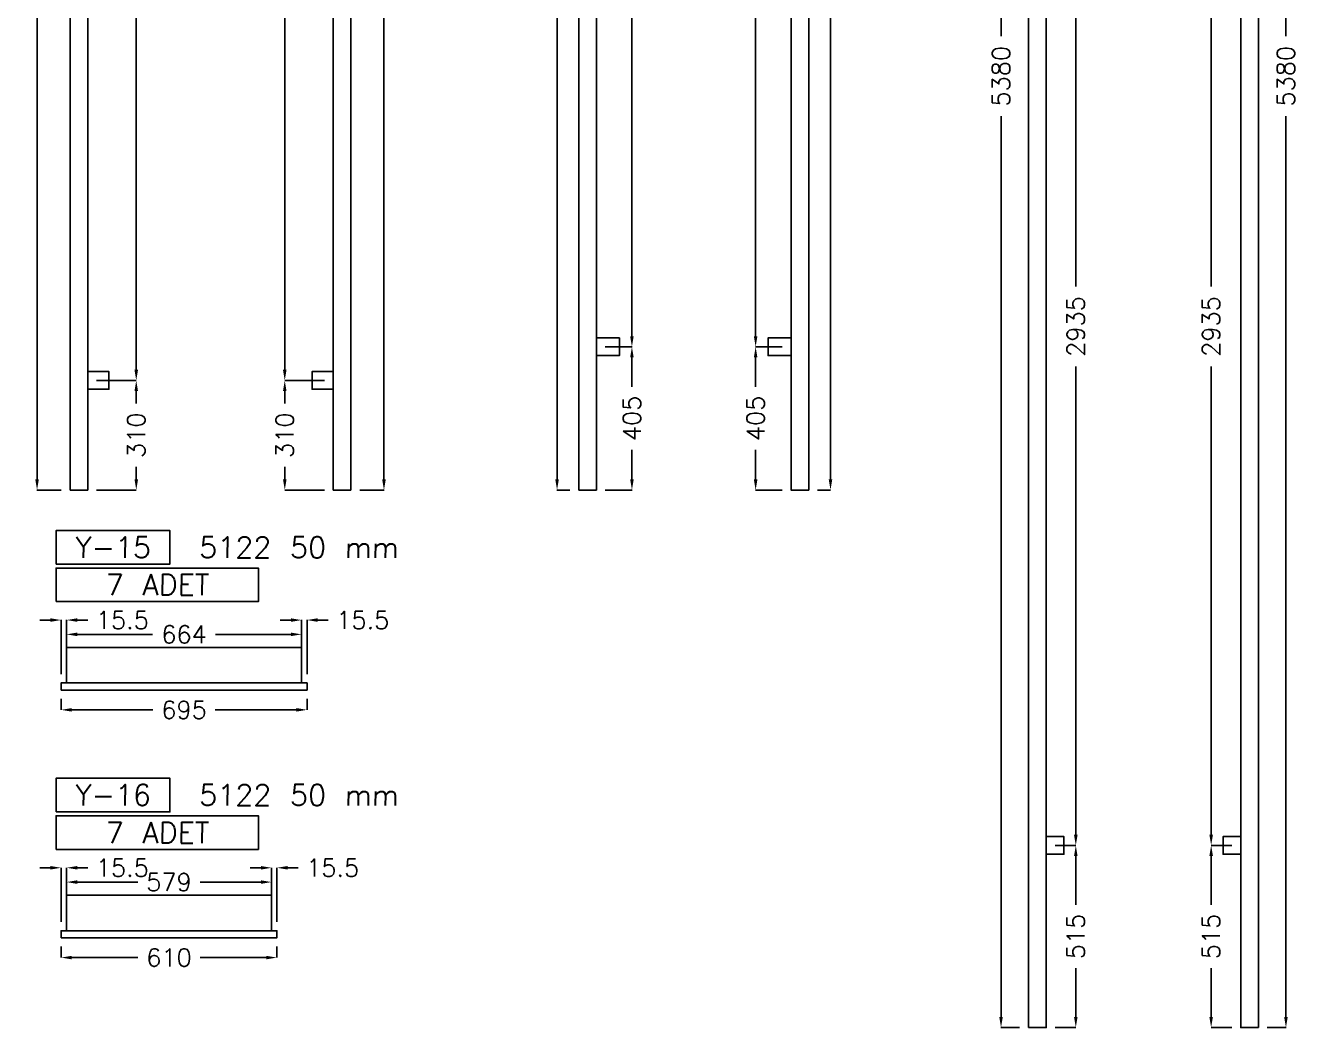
# Model space of a CAD drawing. Header units: millimetres. Extents: x -33420 to 34864, y -1491 to 37154.
# Drawn here: x -32882 to -29287, y -1042 to 1791 of the extents above; entities that cross this region are included whole.
import ezdxf

# ---------------------------------------------------------------- set-up
doc = ezdxf.new("R2010")
doc.units = ezdxf.units.MM
doc.layers.add('- ÖLÇÜ', color=7, linetype='Continuous', lineweight=9)
for name, color, linetype in [('--- KODLAMA', 7, 'Continuous'), ('--- PROF. DÜŞEY', 7, 'Continuous'), ('--- PROF. YATAY', 7, 'Continuous')]:
    doc.layers.add(name, color=color, linetype=linetype)
doc.styles.add('RomanS', font='romans.shx')
doc.styles.add('STL', font='txt.shx', dxfattribs={"oblique": 1})
doc.dimstyles.new('KOMP-ÖLÇÜ', dxfattribs={"dimtxt": 50, "dimasz": 30, "dimexe": 0.18, "dimexo": 25, "dimgap": 25, "dimtad": 0, "dimdec": 0, "dimzin": 0, "dimdsep": 46, "dimtxsty": 'RomanS', "dimcen": 0.09, "dimclrt": 256, "dimadec": 0, "dimazin": 0, "dimtfac": 1, "dimtdec": 0, "dimtofl": 0, "dimtmove": 0, "dimatfit": 3, "dimfxl": 1, "dimtolj": 1, "dimtzin": 0, "dimarcsym": 0})

# ---------------------------------------------------------------- blocks, each defined once
blk = doc.blocks.new('*D428')
at = {"layer": '- ÖLÇÜ', "color": 0, "linetype": 'Continuous', "lineweight": -2, "transparency": 16777216}
for p, q in [((-31937.2, 4357.6), (-31868.7, 4357.6)), ((-31868.9, 4327.6), (-31868.9, 2530.7)), ((-31868.9, 507.6), (-31868.9, 2304.5)), ((-31937.2, 477.6), (-31868.7, 477.6))]:
    blk.add_line(p, q, dxfattribs=at)
at = {"layer": '- ÖLÇÜ', "color": 0, "linetype": 'Continuous', "transparency": 16777216}
for points in [[(-31873.9, 4327.6), (-31863.9, 4327.6), (-31868.9, 4357.6)], [(-31873.9, 507.6), (-31863.9, 507.6), (-31868.9, 477.6)]]:
    blk.add_solid(points, dxfattribs=at)
at = {"layer": 'Defpoints', "color": 0, "linetype": 'Continuous', "transparency": 16777216}
for p in [(-31962.2, 4357.6), (-31868.9, 4357.6), (-31962.2, 477.6)]:
    blk.add_point(p, dxfattribs=at)
at = {"layer": '- ÖLÇÜ', "linetype": 'Continuous', "transparency": 16777216, "insert": (-31868.9, 2417.6), "char_height": 50, "attachment_point": 5, "rotation": 90, "style": 'RomanS'}
blk.add_mtext('\\A1;3880', dxfattribs=at)
blk = doc.blocks.new('*D429')
at = {"layer": '- ÖLÇÜ', "color": 0, "linetype": 'Continuous', "lineweight": -2, "transparency": 16777216}
for p, q in [((-32037.2, 3722.6), (-32149.4, 3722.6)), ((-32149.3, 3692.6), (-32149.3, 2368.2)), ((-32149.3, 817.6), (-32149.3, 2142)), ((-32037.2, 787.6), (-32149.4, 787.6))]:
    blk.add_line(p, q, dxfattribs=at)
at = {"layer": '- ÖLÇÜ', "color": 0, "linetype": 'Continuous', "transparency": 16777216}
for points in [[(-32154.3, 3692.6), (-32144.3, 3692.6), (-32149.3, 3722.6)], [(-32154.3, 817.6), (-32144.3, 817.6), (-32149.3, 787.6)]]:
    blk.add_solid(points, dxfattribs=at)
at = {"layer": 'Defpoints', "color": 0, "linetype": 'Continuous', "transparency": 16777216}
for p in [(-32149.3, 3722.6), (-32012.2, 3722.6), (-32012.2, 787.6)]:
    blk.add_point(p, dxfattribs=at)
at = {"layer": '- ÖLÇÜ', "linetype": 'Continuous', "transparency": 16777216, "insert": (-32149.3, 2255.1), "char_height": 50, "attachment_point": 5, "rotation": 90, "style": 'RomanS'}
blk.add_mtext('\\A1;2935', dxfattribs=at)
blk = doc.blocks.new('*D431')
at = {"layer": '- ÖLÇÜ', "color": 0, "linetype": 'Continuous', "lineweight": -2, "transparency": 16777216}
for p, q in [((-32037.2, 787.6), (-32149.4, 787.6)), ((-32149.3, 757.6), (-32149.3, 721.9)), ((-32149.3, 507.6), (-32149.3, 543.3)), ((-32037.2, 477.6), (-32149.4, 477.6))]:
    blk.add_line(p, q, dxfattribs=at)
at = {"layer": '- ÖLÇÜ', "color": 0, "linetype": 'Continuous', "transparency": 16777216}
for points in [[(-32154.3, 757.6), (-32144.3, 757.6), (-32149.3, 787.6)], [(-32154.3, 507.6), (-32144.3, 507.6), (-32149.3, 477.6)]]:
    blk.add_solid(points, dxfattribs=at)
at = {"layer": 'Defpoints', "color": 0, "linetype": 'Continuous', "transparency": 16777216}
for p in [(-32012.2, 787.6), (-32149.3, 477.6), (-32012.2, 477.6)]:
    blk.add_point(p, dxfattribs=at)
at = {"layer": '- ÖLÇÜ', "linetype": 'Continuous', "transparency": 16777216, "insert": (-32149.3, 632.6), "char_height": 50, "attachment_point": 5, "rotation": 90, "style": 'RomanS'}
blk.add_mtext('\\A1;310', dxfattribs=at)
blk = doc.blocks.new('*D432')
at = {"layer": '- ÖLÇÜ', "color": 0, "linetype": 'Continuous', "lineweight": -2, "transparency": 16777216}
for p, q in [((-32781.1, 4357.6), (-32849.6, 4357.6)), ((-32849.4, 4327.6), (-32849.4, 2530.7)), ((-32849.4, 507.6), (-32849.4, 2304.5)), ((-32781.1, 477.6), (-32849.6, 477.6))]:
    blk.add_line(p, q, dxfattribs=at)
at = {"layer": '- ÖLÇÜ', "color": 0, "linetype": 'Continuous', "transparency": 16777216}
for points in [[(-32854.4, 4327.6), (-32844.4, 4327.6), (-32849.4, 4357.6)], [(-32854.4, 507.6), (-32844.4, 507.6), (-32849.4, 477.6)]]:
    blk.add_solid(points, dxfattribs=at)
at = {"layer": 'Defpoints', "color": 0, "linetype": 'Continuous', "transparency": 16777216}
for p in [(-32849.4, 4357.6), (-32756.1, 4357.6), (-32756.1, 477.6)]:
    blk.add_point(p, dxfattribs=at)
at = {"layer": '- ÖLÇÜ', "linetype": 'Continuous', "transparency": 16777216, "insert": (-32849.4, 2417.6), "char_height": 50, "attachment_point": 5, "rotation": 90, "style": 'RomanS'}
blk.add_mtext('\\A1;3880', dxfattribs=at)
blk = doc.blocks.new('*D433')
at = {"layer": '- ÖLÇÜ', "color": 0, "linetype": 'Continuous', "lineweight": -2, "transparency": 16777216}
for p, q in [((-32681.1, 3722.6), (-32568.8, 3722.6)), ((-32569, 3692.6), (-32569, 2368.2)), ((-32569, 817.6), (-32569, 2142)), ((-32681.1, 787.6), (-32568.8, 787.6))]:
    blk.add_line(p, q, dxfattribs=at)
at = {"layer": '- ÖLÇÜ', "color": 0, "linetype": 'Continuous', "transparency": 16777216}
for points in [[(-32574, 3692.6), (-32564, 3692.6), (-32569, 3722.6)], [(-32574, 817.6), (-32564, 817.6), (-32569, 787.6)]]:
    blk.add_solid(points, dxfattribs=at)
at = {"layer": 'Defpoints', "color": 0, "linetype": 'Continuous', "transparency": 16777216}
for p in [(-32706.1, 3722.6), (-32569, 3722.6), (-32706.1, 787.6)]:
    blk.add_point(p, dxfattribs=at)
at = {"layer": '- ÖLÇÜ', "linetype": 'Continuous', "transparency": 16777216, "insert": (-32569, 2255.1), "char_height": 50, "attachment_point": 5, "rotation": 90, "style": 'RomanS'}
blk.add_mtext('\\A1;2935', dxfattribs=at)
blk = doc.blocks.new('*D435')
at = {"layer": '- ÖLÇÜ', "color": 0, "linetype": 'Continuous', "lineweight": -2, "transparency": 16777216}
for p, q in [((-32681.1, 787.6), (-32568.8, 787.6)), ((-32569, 757.6), (-32569, 721.9)), ((-32569, 507.6), (-32569, 543.3)), ((-32681.1, 477.6), (-32568.8, 477.6))]:
    blk.add_line(p, q, dxfattribs=at)
at = {"layer": '- ÖLÇÜ', "color": 0, "linetype": 'Continuous', "transparency": 16777216}
for points in [[(-32574, 757.6), (-32564, 757.6), (-32569, 787.6)], [(-32574, 507.6), (-32564, 507.6), (-32569, 477.6)]]:
    blk.add_solid(points, dxfattribs=at)
at = {"layer": 'Defpoints', "color": 0, "linetype": 'Continuous', "transparency": 16777216}
for p in [(-32706.1, 787.6), (-32706.1, 477.6), (-32569, 477.6)]:
    blk.add_point(p, dxfattribs=at)
at = {"layer": '- ÖLÇÜ', "linetype": 'Continuous', "transparency": 16777216, "insert": (-32569, 632.6), "char_height": 50, "attachment_point": 5, "rotation": 90, "style": 'RomanS'}
blk.add_mtext('\\A1;310', dxfattribs=at)
blk = doc.blocks.new('*D436')
at = {"layer": '- ÖLÇÜ', "color": 0, "linetype": 'Continuous', "lineweight": -2, "transparency": 16777216}
for p, q in [((-31343.3, 4357.6), (-31379.9, 4357.6)), ((-31379.7, 4327.6), (-31379.7, 2530.7)), ((-31379.7, 507.6), (-31379.7, 2304.5)), ((-31343.3, 477.6), (-31379.9, 477.6))]:
    blk.add_line(p, q, dxfattribs=at)
at = {"layer": '- ÖLÇÜ', "color": 0, "linetype": 'Continuous', "transparency": 16777216}
for points in [[(-31384.7, 4327.6), (-31374.7, 4327.6), (-31379.7, 4357.6)], [(-31384.7, 507.6), (-31374.7, 507.6), (-31379.7, 477.6)]]:
    blk.add_solid(points, dxfattribs=at)
at = {"layer": 'Defpoints', "color": 0, "linetype": 'Continuous', "transparency": 16777216}
for p in [(-31379.7, 4357.6), (-31318.3, 4357.6), (-31318.3, 477.6)]:
    blk.add_point(p, dxfattribs=at)
at = {"layer": '- ÖLÇÜ', "linetype": 'Continuous', "transparency": 16777216, "insert": (-31379.7, 2417.6), "char_height": 50, "attachment_point": 5, "rotation": 90, "style": 'RomanS'}
blk.add_mtext('\\A1;3880', dxfattribs=at)
blk = doc.blocks.new('*D437')
at = {"layer": '- ÖLÇÜ', "color": 0, "linetype": 'Continuous', "lineweight": -2, "transparency": 16777216}
for p, q in [((-31243.3, 882.6), (-31167.9, 882.6)), ((-31168.1, 852.6), (-31168.1, 769.4)), ((-31168.1, 507.6), (-31168.1, 590.8)), ((-31243.3, 477.6), (-31167.9, 477.6))]:
    blk.add_line(p, q, dxfattribs=at)
at = {"layer": '- ÖLÇÜ', "color": 0, "linetype": 'Continuous', "transparency": 16777216}
for points in [[(-31173.1, 852.6), (-31163.1, 852.6), (-31168.1, 882.6)], [(-31173.1, 507.6), (-31163.1, 507.6), (-31168.1, 477.6)]]:
    blk.add_solid(points, dxfattribs=at)
at = {"layer": 'Defpoints', "color": 0, "linetype": 'Continuous', "transparency": 16777216}
for p in [(-31268.3, 882.6), (-31168.1, 882.6), (-31268.3, 477.6)]:
    blk.add_point(p, dxfattribs=at)
at = {"layer": '- ÖLÇÜ', "linetype": 'Continuous', "transparency": 16777216, "insert": (-31168.1, 680.1), "char_height": 50, "attachment_point": 5, "rotation": 90, "style": 'RomanS'}
blk.add_mtext('\\A1;405', dxfattribs=at)
blk = doc.blocks.new('*D438')
at = {"layer": '- ÖLÇÜ', "color": 0, "linetype": 'Continuous', "lineweight": -2, "transparency": 16777216}
for p, q in [((-31243.3, 3817.6), (-31167.9, 3817.6)), ((-31168.1, 3787.6), (-31168.1, 2463.2)), ((-31168.1, 912.6), (-31168.1, 2237)), ((-31243.3, 882.6), (-31167.9, 882.6))]:
    blk.add_line(p, q, dxfattribs=at)
at = {"layer": '- ÖLÇÜ', "color": 0, "linetype": 'Continuous', "transparency": 16777216}
for points in [[(-31173.1, 3787.6), (-31163.1, 3787.6), (-31168.1, 3817.6)], [(-31173.1, 912.6), (-31163.1, 912.6), (-31168.1, 882.6)]]:
    blk.add_solid(points, dxfattribs=at)
at = {"layer": 'Defpoints', "color": 0, "linetype": 'Continuous', "transparency": 16777216}
for p in [(-31268.3, 3817.6), (-31168.1, 3817.6), (-31268.3, 882.6)]:
    blk.add_point(p, dxfattribs=at)
at = {"layer": '- ÖLÇÜ', "linetype": 'Continuous', "transparency": 16777216, "insert": (-31168.1, 2350.1), "char_height": 50, "attachment_point": 5, "rotation": 90, "style": 'RomanS'}
blk.add_mtext('\\A1;2935', dxfattribs=at)
blk = doc.blocks.new('*D380')
at = {"layer": '- ÖLÇÜ', "color": 0, "linetype": 'Continuous', "lineweight": -2, "transparency": 16777216}
for p, q in [((-30643.3, 4357.6), (-30606.7, 4357.6)), ((-30606.9, 4327.6), (-30606.9, 2530.7)), ((-30606.9, 507.6), (-30606.9, 2304.5)), ((-30643.3, 477.6), (-30606.7, 477.6))]:
    blk.add_line(p, q, dxfattribs=at)
at = {"layer": '- ÖLÇÜ', "color": 0, "linetype": 'Continuous', "transparency": 16777216}
for points in [[(-30611.9, 4327.6), (-30601.9, 4327.6), (-30606.9, 4357.6)], [(-30611.9, 507.6), (-30601.9, 507.6), (-30606.9, 477.6)]]:
    blk.add_solid(points, dxfattribs=at)
at = {"layer": 'Defpoints', "color": 0, "linetype": 'Continuous', "transparency": 16777216}
for p in [(-30668.3, 4357.6), (-30606.9, 4357.6), (-30668.3, 477.6)]:
    blk.add_point(p, dxfattribs=at)
at = {"layer": '- ÖLÇÜ', "linetype": 'Continuous', "transparency": 16777216, "insert": (-30606.9, 2417.6), "char_height": 50, "attachment_point": 5, "rotation": 90, "style": 'RomanS'}
blk.add_mtext('\\A1;3880', dxfattribs=at)
blk = doc.blocks.new('*D381')
at = {"layer": '- ÖLÇÜ', "color": 0, "linetype": 'Continuous', "lineweight": -2, "transparency": 16777216}
for p, q in [((-30743.3, 882.6), (-30818.7, 882.6)), ((-30818.5, 852.6), (-30818.5, 769.4)), ((-30818.5, 507.6), (-30818.5, 590.8)), ((-30743.3, 477.6), (-30818.7, 477.6))]:
    blk.add_line(p, q, dxfattribs=at)
at = {"layer": '- ÖLÇÜ', "color": 0, "linetype": 'Continuous', "transparency": 16777216}
for points in [[(-30823.5, 852.6), (-30813.5, 852.6), (-30818.5, 882.6)], [(-30823.5, 507.6), (-30813.5, 507.6), (-30818.5, 477.6)]]:
    blk.add_solid(points, dxfattribs=at)
at = {"layer": 'Defpoints', "color": 0, "linetype": 'Continuous', "transparency": 16777216}
for p in [(-30818.5, 882.6), (-30718.3, 882.6), (-30718.3, 477.6)]:
    blk.add_point(p, dxfattribs=at)
at = {"layer": '- ÖLÇÜ', "linetype": 'Continuous', "transparency": 16777216, "insert": (-30818.5, 680.1), "char_height": 50, "attachment_point": 5, "rotation": 90, "style": 'RomanS'}
blk.add_mtext('\\A1;405', dxfattribs=at)
blk = doc.blocks.new('*D382')
at = {"layer": '- ÖLÇÜ', "color": 0, "linetype": 'Continuous', "lineweight": -2, "transparency": 16777216}
for p, q in [((-30743.3, 3817.6), (-30818.7, 3817.6)), ((-30818.5, 3787.6), (-30818.5, 2463.2)), ((-30818.5, 912.6), (-30818.5, 2237)), ((-30743.3, 882.6), (-30818.7, 882.6))]:
    blk.add_line(p, q, dxfattribs=at)
at = {"layer": '- ÖLÇÜ', "color": 0, "linetype": 'Continuous', "transparency": 16777216}
for points in [[(-30823.5, 3787.6), (-30813.5, 3787.6), (-30818.5, 3817.6)], [(-30823.5, 912.6), (-30813.5, 912.6), (-30818.5, 882.6)]]:
    blk.add_solid(points, dxfattribs=at)
at = {"layer": 'Defpoints', "color": 0, "linetype": 'Continuous', "transparency": 16777216}
for p in [(-30818.5, 3817.6), (-30718.3, 3817.6), (-30718.3, 882.6)]:
    blk.add_point(p, dxfattribs=at)
at = {"layer": '- ÖLÇÜ', "linetype": 'Continuous', "transparency": 16777216, "insert": (-30818.5, 2350.1), "char_height": 50, "attachment_point": 5, "rotation": 90, "style": 'RomanS'}
blk.add_mtext('\\A1;2935', dxfattribs=at)
blk = doc.blocks.new('*D386')
at = {"layer": '- ÖLÇÜ', "color": 0, "linetype": 'Continuous', "lineweight": -2, "transparency": 16777216}
for p, q in [((-29972.4, -527.3), (-29913.5, -527.3)), ((-29913.6, -557.3), (-29913.6, -695.6)), ((-29913.6, -1012.4), (-29913.6, -874.2)), ((-29972.4, -1042.4), (-29913.5, -1042.4))]:
    blk.add_line(p, q, dxfattribs=at)
at = {"layer": '- ÖLÇÜ', "color": 0, "linetype": 'Continuous', "transparency": 16777216}
for points in [[(-29918.6, -557.3), (-29908.6, -557.3), (-29913.6, -527.3)], [(-29918.6, -1012.4), (-29908.6, -1012.4), (-29913.6, -1042.4)]]:
    blk.add_solid(points, dxfattribs=at)
at = {"layer": 'Defpoints', "color": 0, "linetype": 'Continuous', "transparency": 16777216}
for p in [(-29997.4, -527.3), (-29997.4, -1042.4), (-29913.6, -1042.4)]:
    blk.add_point(p, dxfattribs=at)
at = {"layer": '- ÖLÇÜ', "linetype": 'Continuous', "transparency": 16777216, "insert": (-29913.6, -784.9), "char_height": 50, "attachment_point": 5, "rotation": 90, "style": 'RomanS'}
blk.add_mtext('\\A1;515', dxfattribs=at)
blk = doc.blocks.new('*D387')
at = {"layer": '- ÖLÇÜ', "color": 0, "linetype": 'Continuous', "lineweight": -2, "transparency": 16777216}
for p, q in [((-29972.4, 2407.6), (-29913.5, 2407.6)), ((-29913.6, 2377.6), (-29913.6, 1053.2)), ((-29913.6, -497.3), (-29913.6, 827.1)), ((-29972.4, -527.3), (-29913.5, -527.3))]:
    blk.add_line(p, q, dxfattribs=at)
at = {"layer": '- ÖLÇÜ', "color": 0, "linetype": 'Continuous', "transparency": 16777216}
for points in [[(-29918.6, 2377.6), (-29908.6, 2377.6), (-29913.6, 2407.6)], [(-29918.6, -497.3), (-29908.6, -497.3), (-29913.6, -527.3)]]:
    blk.add_solid(points, dxfattribs=at)
at = {"layer": 'Defpoints', "color": 0, "linetype": 'Continuous', "transparency": 16777216}
for p in [(-29997.4, 2407.6), (-29913.6, 2407.6), (-29997.4, -527.3)]:
    blk.add_point(p, dxfattribs=at)
at = {"layer": '- ÖLÇÜ', "linetype": 'Continuous', "transparency": 16777216, "insert": (-29913.6, 940.1), "char_height": 50, "attachment_point": 5, "rotation": 90, "style": 'RomanS'}
blk.add_mtext('\\A1;2935', dxfattribs=at)
blk = doc.blocks.new('*D388')
at = {"color": 0, "linetype": 'Continuous', "lineweight": -2, "transparency": 16777216}
for p, q in [((-30072.4, 4337.6), (-30125.2, 4337.6)), ((-30125, 4307.6), (-30125, 1760.7)), ((-30125, -1012.4), (-30125, 1534.5)), ((-30072.4, -1042.4), (-30125.2, -1042.4))]:
    blk.add_line(p, q, dxfattribs=at)
at = {"color": 0, "linetype": 'Continuous', "transparency": 16777216}
for points in [[(-30130, 4307.6), (-30120, 4307.6), (-30125, 4337.6)], [(-30130, -1012.4), (-30120, -1012.4), (-30125, -1042.4)]]:
    blk.add_solid(points, dxfattribs=at)
at = {"layer": 'Defpoints', "color": 0, "linetype": 'Continuous', "transparency": 16777216}
for p in [(-30047.4, 4337.6), (-30125, -1042.4), (-30047.4, -1042.4)]:
    blk.add_point(p, dxfattribs=at)
at = {"linetype": 'Continuous', "transparency": 16777216, "insert": (-30125, 1647.6), "char_height": 50, "attachment_point": 5, "rotation": 90, "style": 'RomanS'}
blk.add_mtext('\\A1;5380', dxfattribs=at)
blk = doc.blocks.new('*D391')
at = {"layer": '- ÖLÇÜ', "color": 0, "linetype": 'Continuous', "lineweight": -2, "transparency": 16777216}
for p, q in [((-29472.4, -527.3), (-29531.2, -527.3)), ((-29531.1, -557.3), (-29531.1, -695.6)), ((-29531.1, -1012.4), (-29531.1, -874.2)), ((-29472.4, -1042.4), (-29531.2, -1042.4))]:
    blk.add_line(p, q, dxfattribs=at)
at = {"layer": '- ÖLÇÜ', "color": 0, "linetype": 'Continuous', "transparency": 16777216}
for points in [[(-29536.1, -557.3), (-29526.1, -557.3), (-29531.1, -527.3)], [(-29536.1, -1012.4), (-29526.1, -1012.4), (-29531.1, -1042.4)]]:
    blk.add_solid(points, dxfattribs=at)
at = {"layer": 'Defpoints', "color": 0, "linetype": 'Continuous', "transparency": 16777216}
for p in [(-29447.4, -527.3), (-29531.1, -1042.4), (-29447.4, -1042.4)]:
    blk.add_point(p, dxfattribs=at)
at = {"layer": '- ÖLÇÜ', "linetype": 'Continuous', "transparency": 16777216, "insert": (-29531.1, -784.9), "char_height": 50, "attachment_point": 5, "rotation": 90, "style": 'RomanS'}
blk.add_mtext('\\A1;515', dxfattribs=at)
blk = doc.blocks.new('*D392')
at = {"layer": '- ÖLÇÜ', "color": 0, "linetype": 'Continuous', "lineweight": -2, "transparency": 16777216}
for p, q in [((-29472.4, 2407.6), (-29531.2, 2407.6)), ((-29531.1, 2377.6), (-29531.1, 1053.2)), ((-29531.1, -497.3), (-29531.1, 827.1)), ((-29472.4, -527.3), (-29531.2, -527.3))]:
    blk.add_line(p, q, dxfattribs=at)
at = {"layer": '- ÖLÇÜ', "color": 0, "linetype": 'Continuous', "transparency": 16777216}
for points in [[(-29536.1, 2377.6), (-29526.1, 2377.6), (-29531.1, 2407.6)], [(-29536.1, -497.3), (-29526.1, -497.3), (-29531.1, -527.3)]]:
    blk.add_solid(points, dxfattribs=at)
at = {"layer": 'Defpoints', "color": 0, "linetype": 'Continuous', "transparency": 16777216}
for p in [(-29531.1, 2407.6), (-29447.4, 2407.6), (-29447.4, -527.3)]:
    blk.add_point(p, dxfattribs=at)
at = {"layer": '- ÖLÇÜ', "linetype": 'Continuous', "transparency": 16777216, "insert": (-29531.1, 940.1), "char_height": 50, "attachment_point": 5, "rotation": 90, "style": 'RomanS'}
blk.add_mtext('\\A1;2935', dxfattribs=at)
blk = doc.blocks.new('*D393')
at = {"color": 0, "linetype": 'Continuous', "lineweight": -2, "transparency": 16777216}
for p, q in [((-29372.4, 4337.6), (-29319.5, 4337.6)), ((-29319.7, 4307.6), (-29319.7, 1760.7)), ((-29319.7, -1012.4), (-29319.7, 1534.5)), ((-29372.4, -1042.4), (-29319.5, -1042.4))]:
    blk.add_line(p, q, dxfattribs=at)
at = {"color": 0, "linetype": 'Continuous', "transparency": 16777216}
for points in [[(-29324.7, 4307.6), (-29314.7, 4307.6), (-29319.7, 4337.6)], [(-29324.7, -1012.4), (-29314.7, -1012.4), (-29319.7, -1042.4)]]:
    blk.add_solid(points, dxfattribs=at)
at = {"layer": 'Defpoints', "color": 0, "linetype": 'Continuous', "transparency": 16777216}
for p in [(-29397.4, 4337.6), (-29397.4, -1042.4), (-29319.7, -1042.4)]:
    blk.add_point(p, dxfattribs=at)
at = {"linetype": 'Continuous', "transparency": 16777216, "insert": (-29319.7, 1647.6), "char_height": 50, "attachment_point": 5, "rotation": 90, "style": 'RomanS'}
blk.add_mtext('\\A1;5380', dxfattribs=at)
blk = doc.blocks.new('*D394')
at = {"layer": '- ÖLÇÜ', "color": 0, "linetype": 'Continuous', "lineweight": -2, "transparency": 16777216}
for p, q in [((-32811.4, 109.9), (-32841.4, 109.9)), ((-32781.4, -42.9), (-32781.4, 110.1)), ((-32765.9, -42.9), (-32765.9, 110.1)), ((-32735.9, 109.9), (-32705.9, 109.9))]:
    blk.add_line(p, q, dxfattribs=at)
at = {"layer": '- ÖLÇÜ', "color": 0, "linetype": 'Continuous', "transparency": 16777216}
for points in [[(-32811.4, 114.9), (-32811.4, 104.9), (-32781.4, 109.9)], [(-32735.9, 114.9), (-32735.9, 104.9), (-32765.9, 109.9)]]:
    blk.add_solid(points, dxfattribs=at)
at = {"layer": 'Defpoints', "color": 0, "linetype": 'Continuous', "transparency": 16777216}
for p in [(-32765.9, 109.9), (-32781.4, -67.9), (-32765.9, -67.9)]:
    blk.add_point(p, dxfattribs=at)
at = {"layer": '- ÖLÇÜ', "linetype": 'Continuous', "transparency": 16777216, "insert": (-32608.3, 109.9), "char_height": 50, "attachment_point": 5, "style": 'RomanS'}
blk.add_mtext('\\A1;15.5', dxfattribs=at)
blk = doc.blocks.new('*D395')
at = {"layer": '- ÖLÇÜ', "color": 0, "linetype": 'Continuous', "lineweight": -2, "transparency": 16777216}
for p, q in [((-32131.9, 109.9), (-32161.9, 109.9)), ((-32101.9, -42.9), (-32101.9, 110.1)), ((-32086.4, -42.9), (-32086.4, 110.1)), ((-32056.4, 109.9), (-32026.4, 109.9))]:
    blk.add_line(p, q, dxfattribs=at)
at = {"layer": '- ÖLÇÜ', "color": 0, "linetype": 'Continuous', "transparency": 16777216}
for points in [[(-32131.9, 114.9), (-32131.9, 104.9), (-32101.9, 109.9)], [(-32056.4, 114.9), (-32056.4, 104.9), (-32086.4, 109.9)]]:
    blk.add_solid(points, dxfattribs=at)
at = {"layer": 'Defpoints', "color": 0, "linetype": 'Continuous', "transparency": 16777216}
for p in [(-32086.4, 109.9), (-32101.9, -67.9), (-32086.4, -67.9)]:
    blk.add_point(p, dxfattribs=at)
at = {"layer": '- ÖLÇÜ', "linetype": 'Continuous', "transparency": 16777216, "insert": (-31928.8, 109.9), "char_height": 50, "attachment_point": 5, "style": 'RomanS'}
blk.add_mtext('\\A1;15.5', dxfattribs=at)
blk = doc.blocks.new('*D396')
at = {"layer": '- ÖLÇÜ', "color": 0, "linetype": 'Continuous', "lineweight": -2, "transparency": 16777216}
for p, q in [((-32765.9, 57.1), (-32765.9, 69.7)), ((-32735.9, 69.5), (-32523.2, 69.5)), ((-32131.9, 69.5), (-32344.7, 69.5)), ((-32101.9, 57.1), (-32101.9, 69.7))]:
    blk.add_line(p, q, dxfattribs=at)
at = {"layer": '- ÖLÇÜ', "color": 0, "linetype": 'Continuous', "transparency": 16777216}
for points in [[(-32735.9, 74.5), (-32735.9, 64.5), (-32765.9, 69.5)], [(-32131.9, 74.5), (-32131.9, 64.5), (-32101.9, 69.5)]]:
    blk.add_solid(points, dxfattribs=at)
at = {"layer": 'Defpoints', "color": 0, "linetype": 'Continuous', "transparency": 16777216}
for p in [(-32101.9, 69.5), (-32765.9, 32.1), (-32101.9, 32.1)]:
    blk.add_point(p, dxfattribs=at)
at = {"layer": '- ÖLÇÜ', "linetype": 'Continuous', "transparency": 16777216, "insert": (-32433.9, 69.5), "char_height": 50, "attachment_point": 5, "style": 'RomanS'}
blk.add_mtext('\\A1;664', dxfattribs=at)
blk = doc.blocks.new('*D397')
at = {"layer": '- ÖLÇÜ', "color": 0, "linetype": 'Continuous', "lineweight": -2, "transparency": 16777216}
for p, q in [((-32781.4, -112.9), (-32781.4, -144.2)), ((-32086.4, -112.9), (-32086.4, -144.2)), ((-32751.4, -144), (-32522, -144)), ((-32116.4, -144), (-32345.8, -144))]:
    blk.add_line(p, q, dxfattribs=at)
at = {"layer": '- ÖLÇÜ', "color": 0, "linetype": 'Continuous', "transparency": 16777216}
for points in [[(-32751.4, -139), (-32751.4, -149), (-32781.4, -144)], [(-32116.4, -139), (-32116.4, -149), (-32086.4, -144)]]:
    blk.add_solid(points, dxfattribs=at)
at = {"layer": 'Defpoints', "color": 0, "linetype": 'Continuous', "transparency": 16777216}
for p in [(-32781.4, -87.9), (-32086.4, -87.9), (-32086.4, -144)]:
    blk.add_point(p, dxfattribs=at)
at = {"layer": '- ÖLÇÜ', "linetype": 'Continuous', "transparency": 16777216, "insert": (-32433.9, -144), "char_height": 50, "attachment_point": 5, "style": 'RomanS'}
blk.add_mtext('\\A1;695', dxfattribs=at)
blk = doc.blocks.new('*D398')
at = {"layer": '- ÖLÇÜ', "color": 0, "linetype": 'Continuous', "lineweight": -2, "transparency": 16777216}
for p, q in [((-32811.4, -590.6), (-32841.4, -590.6)), ((-32781.4, -743.4), (-32781.4, -590.4)), ((-32765.9, -743.4), (-32765.9, -590.4)), ((-32735.9, -590.6), (-32705.9, -590.6))]:
    blk.add_line(p, q, dxfattribs=at)
at = {"layer": '- ÖLÇÜ', "color": 0, "linetype": 'Continuous', "transparency": 16777216}
for points in [[(-32811.4, -585.6), (-32811.4, -595.6), (-32781.4, -590.6)], [(-32735.9, -585.6), (-32735.9, -595.6), (-32765.9, -590.6)]]:
    blk.add_solid(points, dxfattribs=at)
at = {"layer": 'Defpoints', "color": 0, "linetype": 'Continuous', "transparency": 16777216}
for p in [(-32765.9, -590.6), (-32781.4, -768.4), (-32765.9, -768.4)]:
    blk.add_point(p, dxfattribs=at)
at = {"layer": '- ÖLÇÜ', "linetype": 'Continuous', "transparency": 16777216, "insert": (-32608.3, -590.6), "char_height": 50, "attachment_point": 5, "style": 'RomanS'}
blk.add_mtext('\\A1;15.5', dxfattribs=at)
blk = doc.blocks.new('*D399')
at = {"layer": '- ÖLÇÜ', "color": 0, "linetype": 'Continuous', "lineweight": -2, "transparency": 16777216}
for p, q in [((-32216.9, -590.6), (-32246.9, -590.6)), ((-32186.9, -743.4), (-32186.9, -590.4)), ((-32171.4, -743.4), (-32171.4, -590.4)), ((-32141.4, -590.6), (-32111.4, -590.6))]:
    blk.add_line(p, q, dxfattribs=at)
at = {"layer": '- ÖLÇÜ', "color": 0, "linetype": 'Continuous', "transparency": 16777216}
for points in [[(-32216.9, -585.6), (-32216.9, -595.6), (-32186.9, -590.6)], [(-32141.4, -585.6), (-32141.4, -595.6), (-32171.4, -590.6)]]:
    blk.add_solid(points, dxfattribs=at)
at = {"layer": 'Defpoints', "color": 0, "linetype": 'Continuous', "transparency": 16777216}
for p in [(-32171.4, -590.6), (-32186.9, -768.4), (-32171.4, -768.4)]:
    blk.add_point(p, dxfattribs=at)
at = {"layer": '- ÖLÇÜ', "linetype": 'Continuous', "transparency": 16777216, "insert": (-32013.8, -590.6), "char_height": 50, "attachment_point": 5, "style": 'RomanS'}
blk.add_mtext('\\A1;15.5', dxfattribs=at)
blk = doc.blocks.new('*D400')
at = {"layer": '- ÖLÇÜ', "color": 0, "linetype": 'Continuous', "lineweight": -2, "transparency": 16777216}
for p, q in [((-32765.9, -643.4), (-32765.9, -630.8)), ((-32735.9, -631), (-32564.5, -631)), ((-32216.9, -631), (-32388.3, -631)), ((-32186.9, -643.4), (-32186.9, -630.8))]:
    blk.add_line(p, q, dxfattribs=at)
at = {"layer": '- ÖLÇÜ', "color": 0, "linetype": 'Continuous', "transparency": 16777216}
for points in [[(-32735.9, -626), (-32735.9, -636), (-32765.9, -631)], [(-32216.9, -626), (-32216.9, -636), (-32186.9, -631)]]:
    blk.add_solid(points, dxfattribs=at)
at = {"layer": 'Defpoints', "color": 0, "linetype": 'Continuous', "transparency": 16777216}
for p in [(-32186.9, -631), (-32765.9, -668.4), (-32186.9, -668.4)]:
    blk.add_point(p, dxfattribs=at)
at = {"layer": '- ÖLÇÜ', "linetype": 'Continuous', "transparency": 16777216, "insert": (-32476.4, -631), "char_height": 50, "attachment_point": 5, "style": 'RomanS'}
blk.add_mtext('\\A1;579', dxfattribs=at)
blk = doc.blocks.new('*D401')
at = {"layer": '- ÖLÇÜ', "color": 0, "linetype": 'Continuous', "lineweight": -2, "transparency": 16777216}
for p, q in [((-32781.4, -813.4), (-32781.4, -844.7)), ((-32171.4, -813.4), (-32171.4, -844.7)), ((-32751.4, -844.5), (-32564.5, -844.5)), ((-32201.4, -844.5), (-32388.3, -844.5))]:
    blk.add_line(p, q, dxfattribs=at)
at = {"layer": '- ÖLÇÜ', "color": 0, "linetype": 'Continuous', "transparency": 16777216}
for points in [[(-32751.4, -839.5), (-32751.4, -849.5), (-32781.4, -844.5)], [(-32201.4, -839.5), (-32201.4, -849.5), (-32171.4, -844.5)]]:
    blk.add_solid(points, dxfattribs=at)
at = {"layer": 'Defpoints', "color": 0, "linetype": 'Continuous', "transparency": 16777216}
for p in [(-32781.4, -788.4), (-32171.4, -788.4), (-32171.4, -844.5)]:
    blk.add_point(p, dxfattribs=at)
at = {"layer": '- ÖLÇÜ', "linetype": 'Continuous', "transparency": 16777216, "insert": (-32476.4, -844.5), "char_height": 50, "attachment_point": 5, "style": 'RomanS'}
blk.add_mtext('\\A1;610', dxfattribs=at)

msp = doc.modelspace()

# ---------------------------------------------------------------- linework, layer by layer
at = {"layer": '--- PROF. DÜŞEY', "linetype": 'Continuous'}
for points in [[(-32756.07, 477.57), (-32706.07, 477.57), (-32706.07, 4357.57), (-32756.07, 4357.57)], [(-31962.18, 477.57), (-32012.18, 477.57), (-32012.18, 4357.57), (-31962.18, 4357.57)], [(-31318.3, 477.57), (-31268.3, 477.57), (-31268.3, 4357.57), (-31318.3, 4357.57)], [(-30668.3, 477.57), (-30718.3, 477.57), (-30718.3, 4357.57), (-30668.3, 4357.57)], [(-30047.35, -1042.43), (-29997.35, -1042.43), (-29997.35, 4337.57), (-30047.35, 4337.57)], [(-29397.35, -1042.43), (-29447.35, -1042.43), (-29447.35, 4337.57), (-29397.35, 4337.57)]]:
    msp.add_lwpolyline(points, close=True, dxfattribs=at)
at = {"layer": '--- PROF. YATAY', "linetype": 'Continuous'}
for points in [[(-31268.3, 857.62), (-31203.3, 857.62), (-31203.3, 907.62), (-31268.3, 907.62)], [(-30718.3, 857.62), (-30783.3, 857.62), (-30783.3, 907.62), (-30718.3, 907.62)], [(-32706.07, 762.62), (-32646.07, 762.62), (-32646.07, 812.62), (-32706.07, 812.62)], [(-32012.18, 762.62), (-32072.18, 762.62), (-32072.18, 812.62), (-32012.18, 812.62)], [(-29997.35, -552.33), (-29947.35, -552.33), (-29947.35, -502.33), (-29997.35, -502.33)], [(-29447.35, -552.33), (-29497.35, -552.33), (-29497.35, -502.33), (-29447.35, -502.33)]]:
    msp.add_lwpolyline(points, close=True, dxfattribs=at)
at = {"linetype": 'Continuous'}
for points in [[(-32765.94, -67.9), (-32101.94, -67.9), (-32101.94, 32.1), (-32765.94, 32.1)], [(-32781.44, -87.9), (-32086.44, -87.9), (-32086.44, -67.9), (-32781.44, -67.9)], [(-32765.94, -768.41), (-32186.94, -768.41), (-32186.94, -668.41), (-32765.94, -668.41)], [(-32781.44, -788.41), (-32171.44, -788.41), (-32171.44, -768.41), (-32781.44, -768.41)]]:
    msp.add_lwpolyline(points, close=True, dxfattribs=at)

# ---------------------------------------------------------------- texts
at = {"layer": '--- KODLAMA', "linetype": 'Continuous', "char_height": 59.4, "width": 288.18, "attachment_point": 5, "style": 'STL', "bg_fill": 3, "box_fill_scale": 1.3, "bg_fill_color": 256, "bg_fill_transparency": 0}
for s, insert in [('Y-15', (-32634.67, 315.57)), ('Y-16', (-32634.67, -384.95))]:
    msp.add_mtext(s, dxfattribs=dict(at, insert=insert))

# ---------------------------------------------------------------- dimensions: what is measured, and where the dimension line sits
at = {"layer": '- ÖLÇÜ', "linetype": 'Continuous'}
for p1, p2, distance, picture, middle in [((-32756.07, 477.57), (-32756.07, 4357.57), 93.3, '*D432', (-32849.38, 2417.57)), ((-31962.18, 477.57), (-31962.18, 4357.57), -93.3, '*D428', (-31868.87, 2417.57)), ((-31318.3, 477.57), (-31318.3, 4357.57), 61.43, '*D436', (-31379.73, 2417.57)), ((-30668.3, 477.57), (-30668.3, 4357.57), -61.43, '*D380', (-30606.87, 2417.57)), ((-32706.07, 787.62), (-32706.07, 3722.62), -137.08, '*D433', (-32568.99, 2255.12)), ((-32012.18, 787.62), (-32012.18, 3722.62), 137.08, '*D429', (-32149.26, 2255.12)), ((-31268.3, 477.57), (-31268.3, 882.62), -100.24, '*D437', (-31168.06, 680.1)), ((-30718.3, 477.57), (-30718.3, 882.62), 100.24, '*D381', (-30818.55, 680.1)), ((-32765.94, 32.1), (-32101.94, 32.1), 37.44, '*D396', (-32433.94, 69.54)), ((-32781.44, -87.9), (-32086.44, -87.9), -56.09, '*D397', (-32433.94, -143.99)), ((-32765.94, -668.41), (-32186.94, -668.41), 37.44, '*D400', (-32476.44, -630.97)), ((-32781.44, -788.41), (-32171.44, -788.41), -56.09, '*D401', (-32476.44, -844.51))]:
    dim = msp.add_aligned_dim(p1=p1, p2=p2, distance=distance, dimstyle='KOMP-ÖLÇÜ', dxfattribs=at)
    dim.commit()
    dim.dimension.update_dxf_attribs({"geometry": picture, "text_midpoint": middle})
for base, p1, p2, angle, picture, middle in [((-31168.06, 3817.57), (-31268.3, 882.62), (-31268.3, 3817.57), 270, '*D438', (-31168.06, 2350.1)), ((-30818.55, 3817.57), (-30718.3, 882.62), (-30718.3, 3817.57), 270, '*D382', (-30818.55, 2350.1)), ((-29913.65, 2407.62), (-29997.35, -527.33), (-29997.35, 2407.62), 90, '*D387', (-29913.65, 940.15)), ((-29531.06, 2407.62), (-29447.35, -527.33), (-29447.35, 2407.62), 90, '*D392', (-29531.06, 940.15)), ((-32568.99, 477.57), (-32706.07, 787.62), (-32706.07, 477.57), 270, '*D435', (-32568.99, 632.6)), ((-32149.26, 477.57), (-32012.18, 787.62), (-32012.18, 477.57), 270, '*D431', (-32149.26, 632.6)), ((-29913.65, -1042.43), (-29997.35, -527.33), (-29997.35, -1042.43), 90, '*D386', (-29913.65, -784.88)), ((-29531.06, -1042.43), (-29447.35, -527.33), (-29447.35, -1042.43), 90, '*D391', (-29531.06, -784.88))]:
    dim = msp.add_linear_dim(base=base, p1=p1, p2=p2, angle=angle, dimstyle='KOMP-ÖLÇÜ', override={"dimtmove": 1}, dxfattribs=at)
    dim.commit()
    dim.dimension.update_dxf_attribs({"geometry": picture, "text_midpoint": middle})
for p1, p2, picture, middle in [((-32781.44, -67.9), (-32765.94, -67.9), '*D394', (-32608.32, 109.93)), ((-32101.94, -67.9), (-32086.44, -67.9), '*D395', (-31928.82, 109.93)), ((-32781.44, -768.41), (-32765.94, -768.41), '*D398', (-32608.32, -590.59)), ((-32186.94, -768.41), (-32171.44, -768.41), '*D399', (-32013.82, -590.59))]:
    dim = msp.add_aligned_dim(p1=p1, p2=p2, distance=177.83, dimstyle='KOMP-ÖLÇÜ', override={"dimdec": 1}, dxfattribs=at)
    dim.commit()
    dim.dimension.update_dxf_attribs({"geometry": picture, "text_midpoint": middle})
at = {"linetype": 'Continuous'}
for p1, p2, distance, picture, middle in [((-30047.35, 4337.57), (-30047.35, -1042.43), -77.64, '*D388', (-30124.99, 1647.57)), ((-29397.35, 4337.57), (-29397.35, -1042.43), 77.64, '*D393', (-29319.71, 1647.57))]:
    dim = msp.add_aligned_dim(p1=p1, p2=p2, distance=distance, dimstyle='KOMP-ÖLÇÜ', dxfattribs=at)
    dim.commit()
    dim.dimension.update_dxf_attribs({"geometry": picture, "text_midpoint": middle})

# ---------------------------------------------------------------- next in the draw order: linework, layer by layer
at = {"layer": '--- KODLAMA', "linetype": 'Continuous'}
for points in [[(-32795.59, 268.05), (-32473.75, 268.05), (-32473.75, 363.09), (-32795.59, 363.09)], [(-32795.59, -432.47), (-32473.75, -432.47), (-32473.75, -337.43), (-32795.59, -337.43)]]:
    msp.add_lwpolyline(points, close=True, dxfattribs=at)

# ---------------------------------------------------------------- next in the draw order: texts
at = {"layer": '--- KODLAMA', "linetype": 'Continuous', "char_height": 59.4, "width": 538.18, "attachment_point": 5, "style": 'STL', "bg_fill": 3, "box_fill_scale": 1.3, "bg_fill_color": 256, "bg_fill_transparency": 0}
for insert in [(-32509.67, 209.57), (-32509.67, -490.95)]:
    msp.add_mtext('7 ADET', dxfattribs=dict(at, insert=insert))

# ---------------------------------------------------------------- next in the draw order: linework, layer by layer
at = {"layer": '--- KODLAMA', "linetype": 'Continuous'}
for points in [[(-32795.59, 162.05), (-32223.75, 162.05), (-32223.75, 257.09), (-32795.59, 257.09)], [(-32795.59, -538.47), (-32223.75, -538.47), (-32223.75, -443.43), (-32795.59, -443.43)]]:
    msp.add_lwpolyline(points, close=True, dxfattribs=at)

# ---------------------------------------------------------------- next in the draw order: texts
at = {"layer": '--- KODLAMA', "linetype": 'Continuous', "char_height": 59.4, "width": 661.3447, "attachment_point": 5, "style": 'STL', "bg_fill": 3, "box_fill_scale": 1.3, "bg_fill_color": 256, "bg_fill_transparency": 0}
for insert in [(-32109.37, 315.57), (-32109.37, -384.95)]:
    msp.add_mtext('5122 50 mm', dxfattribs=dict(at, insert=insert))

doc.saveas('drawing.dxf')
